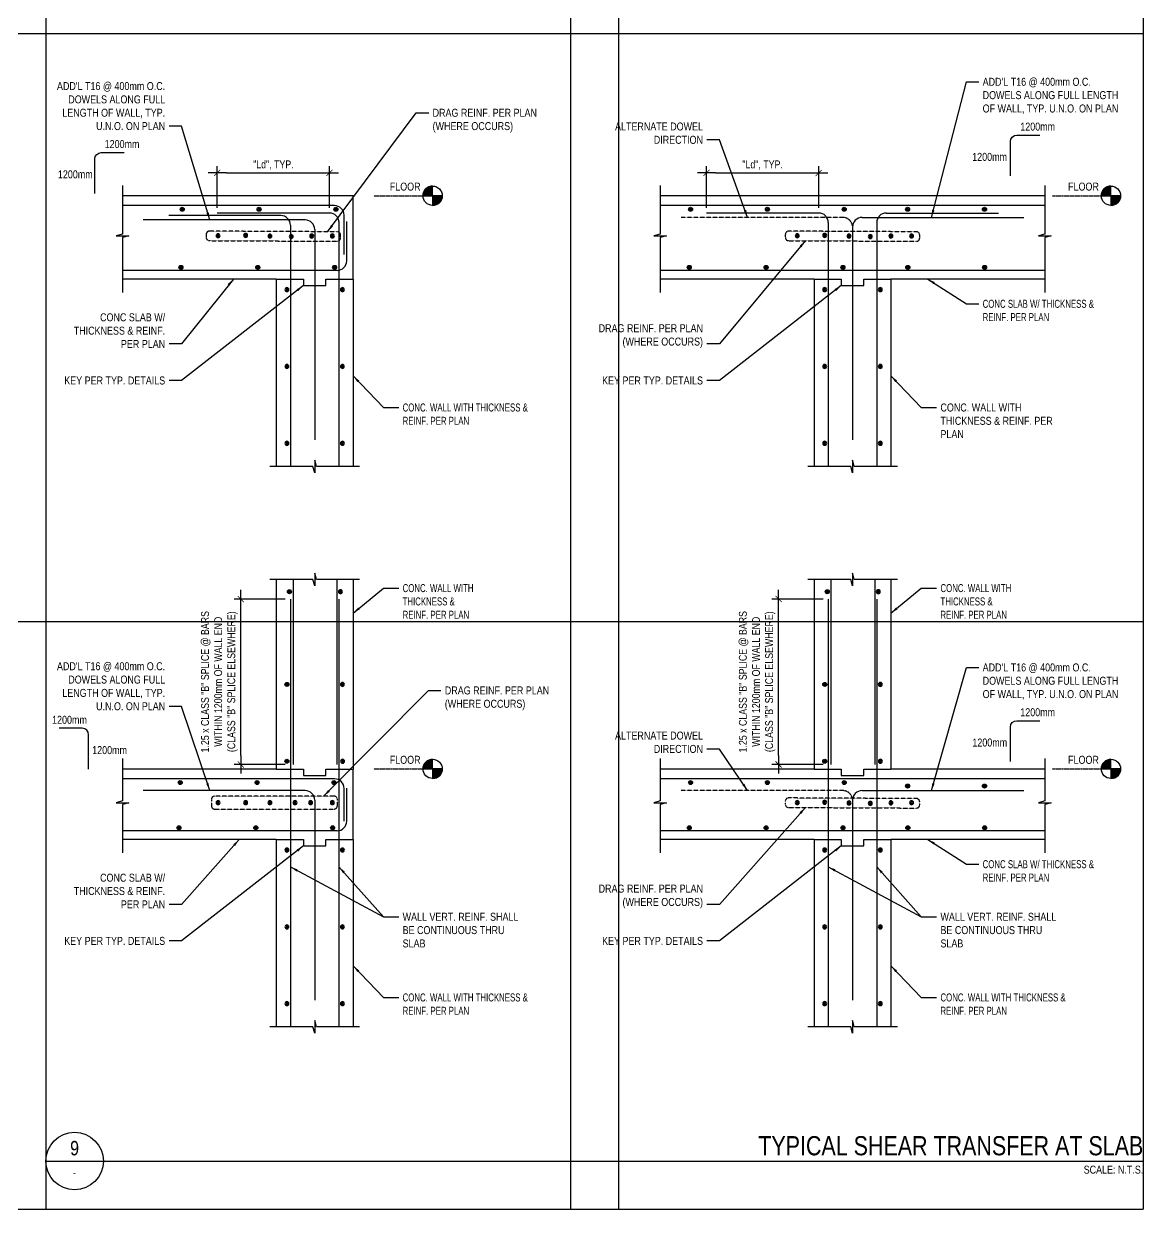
# Model space of a CAD drawing. Header units: millimetres. Extents: x 2250 to 89875, y -16050 to 57150.
# Drawn here: x 55039 to 89875, y -16050 to 20852 of the extents above; entities that cross this region are included whole.
import ezdxf
from ezdxf.enums import TextEntityAlignment as Align

# ---------------------------------------------------------------- set-up
doc = ezdxf.new("R2010")
doc.units = ezdxf.units.MM
doc.linetypes.add('CENTER2', pattern=[1.125, 0.75, -0.125, 0.125, -0.125])
doc.linetypes.add('HIDDEN2', pattern=[0.1875, 0.125, -0.0625])
doc.layers.add('NPLT-JLA', color=193, linetype='Continuous', plot=False)
for name, color, linetype in [('S-G-BREK', 2, 'Continuous'), ('S-G-CNTR', 1, 'CENTER2'), ('S-G-DIMS', 1, 'Continuous'), ('S-G-HDN2', 1, 'HIDDEN2'), ('S-G-LEDR', 2, 'Continuous'), ('S-G-MEDM', 3, 'Continuous'), ('S-G-RBAR', 7, 'Continuous'), ('S-G-REFR', 3, 'Continuous'), ('S-G-TEXT', 3, 'Continuous'), ('S-G-THCK', 6, 'Continuous'), ('S-G-TITL', 7, 'Continuous'), ('S-G-TITLREF', 4, 'Continuous'), ('S-LOCI-REBAR-1', 4, 'Continuous')]:
    doc.layers.add(name, color=color, linetype=linetype)
doc.styles.add('ARIAL', font='arial.ttf', dxfattribs={"width": 0.8})
doc.dimstyles.new('ARIALDIMS', dxfattribs={"dimscale": 12, "dimtxt": 20, "dimasz": 19.5, "dimexe": 2.25, "dimexo": 1.75, "dimgap": 10, "dimtad": 1, "dimzin": 3, "dimdsep": 46, "dimtxsty": 'ARIAL', "dimblk1": 'nyatick', "dimblk2": 'nyatick', "dimsah": 1, "dimcen": 2.25, "dimclrd": 1, "dimclre": 1, "dimclrt": 2, "dimadec": 0, "dimazin": 0, "dimtfac": 1, "dimtmove": 0, "dimatfit": 3, "dimfxl": 1, "dimfrac": 2, "dimtolj": 1, "dimtzin": 0, "dimarcsym": 0})
pattern_1 = [(45, (11914.2844, -29653.5915), (-0.561266008, 0.561266008), [])]
pattern_2 = [(45, (11914.2844, -27378.9812), (-0.561266008, 0.561266008), [])]
pattern_3 = [(45, (9223.32575, -27378.9812), (-0.561266008, 0.561266008), [])]
pattern_4 = [(45, (9223.32575, -29653.5915), (-0.561266008, 0.561266008), [])]

# ---------------------------------------------------------------- blocks, each defined once
blk = doc.blocks.new('nyatick')
at = {"layer": 'S-G-DIMS'}
blk.add_line((-1.005, 0), (1.005, 0), dxfattribs=at)
at = {"layer": 'S-G-DIMS', "const_width": 0.08}
blk.add_lwpolyline([(0.34, 0.34), (-0.34, -0.34)], dxfattribs=at)
blk = doc.blocks.new('*D764')
at = {"layer": 'Defpoints', "color": 0, "transparency": 16777216}
for p in [(27552.5, -6943.4), (27749.5, -6943.4), (27749.5, -7599.9)]:
    blk.add_point(p, dxfattribs=at)
at = {"layer": 'S-G-DIMS', "color": 1, "lineweight": -2, "transparency": 16777216}
for p, q in [((27728.5, -6943.4), (27525.5, -6943.4)), ((27552.5, -7563.9), (27552.5, -6979.4)), ((27728.5, -7599.9), (27525.5, -7599.9))]:
    blk.add_line(p, q, dxfattribs=at)
at = {"layer": 'S-G-DIMS', "color": 1, "lineweight": -2, "transparency": 16777216, "xscale": 36, "yscale": 36, "zscale": 36}
for p, rotation in [((27552.5, -6943.4), 90), ((27552.5, -7599.9), 270)]:
    blk.add_blockref('nyatick', p, dxfattribs=dict(at, rotation=rotation))
at = {"layer": 'S-G-DIMS', "color": 3, "transparency": 16777216, "insert": (27467.3, -7271.6), "char_height": 31.25, "attachment_point": 5, "rotation": 90, "style": 'ARIAL'}
blk.add_mtext('\\A1;1.25 x CLASS "B" SPLICE @ BARS\\PWITHIN 1200mm OF WALL END\\P(CLASS "B" SPLICE ELSEWHERE)', dxfattribs=at)
blk = doc.blocks.new('*D762')
at = {"layer": 'Defpoints', "color": 0, "transparency": 16777216}
for p in [(27711.4, -5252.2), (27266.5, -5411.5), (27711.4, -5411.5)]:
    blk.add_point(p, dxfattribs=at)
at = {"layer": 'S-G-DIMS', "color": 1, "lineweight": -2, "transparency": 16777216}
for p, q in [((27266.5, -5390.5), (27266.5, -5225.2)), ((27302.5, -5252.2), (27675.4, -5252.2)), ((27711.4, -5390.5), (27711.4, -5225.2))]:
    blk.add_line(p, q, dxfattribs=at)
at = {"layer": 'S-G-DIMS', "color": 1, "lineweight": -2, "transparency": 16777216, "xscale": 36, "yscale": 36, "zscale": 36, "rotation": 180}
blk.add_blockref('nyatick', (27266.5, -5252.2), dxfattribs=at)
at = {"layer": 'S-G-DIMS', "color": 1, "lineweight": -2, "transparency": 16777216, "xscale": 36, "yscale": 36, "zscale": 36}
blk.add_blockref('nyatick', (27711.4, -5252.2), dxfattribs=at)
at = {"layer": 'S-G-DIMS', "color": 3, "transparency": 16777216, "insert": (27489, -5221.5), "char_height": 31.25, "attachment_point": 5, "style": 'ARIAL'}
blk.add_mtext('\\A1;"Ld", TYP.', dxfattribs=at)
blk = doc.blocks.new('*D761')
at = {"layer": 'Defpoints', "color": 0, "transparency": 16777216}
for p in [(25770.5, -5252.2), (25325.6, -5411.5), (25770.5, -5411.5)]:
    blk.add_point(p, dxfattribs=at)
at = {"layer": 'S-G-DIMS', "color": 1, "lineweight": -2, "transparency": 16777216}
for p, q in [((25325.6, -5390.5), (25325.6, -5225.2)), ((25361.6, -5252.2), (25734.5, -5252.2)), ((25770.5, -5390.5), (25770.5, -5225.2))]:
    blk.add_line(p, q, dxfattribs=at)
at = {"layer": 'S-G-DIMS', "color": 1, "lineweight": -2, "transparency": 16777216, "xscale": 36, "yscale": 36, "zscale": 36, "rotation": 180}
blk.add_blockref('nyatick', (25325.6, -5252.2), dxfattribs=at)
at = {"layer": 'S-G-DIMS', "color": 1, "lineweight": -2, "transparency": 16777216, "xscale": 36, "yscale": 36, "zscale": 36}
blk.add_blockref('nyatick', (25770.5, -5252.2), dxfattribs=at)
at = {"layer": 'S-G-DIMS', "color": 3, "transparency": 16777216, "insert": (25548.1, -5221.5), "char_height": 31.25, "attachment_point": 5, "style": 'ARIAL'}
blk.add_mtext('\\A1;"Ld", TYP.', dxfattribs=at)
blk = doc.blocks.new('*D763')
at = {"layer": 'Defpoints', "color": 0, "transparency": 16777216}
for p in [(25418.9, -6943.4), (25615.9, -6943.4), (25615.9, -7599.9)]:
    blk.add_point(p, dxfattribs=at)
at = {"layer": 'S-G-DIMS', "color": 1, "lineweight": -2, "transparency": 16777216}
for p, q in [((25594.9, -6943.4), (25391.9, -6943.4)), ((25418.9, -7563.9), (25418.9, -6979.4)), ((25594.9, -7599.9), (25391.9, -7599.9))]:
    blk.add_line(p, q, dxfattribs=at)
at = {"layer": 'S-G-DIMS', "color": 1, "lineweight": -2, "transparency": 16777216, "xscale": 36, "yscale": 36, "zscale": 36}
for p, rotation in [((25418.9, -6943.4), 90), ((25418.9, -7599.9), 270)]:
    blk.add_blockref('nyatick', p, dxfattribs=dict(at, rotation=rotation))
at = {"layer": 'S-G-DIMS', "color": 3, "transparency": 16777216, "insert": (25333.7, -7271.6), "char_height": 31.25, "attachment_point": 5, "rotation": 90, "style": 'ARIAL'}
blk.add_mtext('\\A1;1.25 x CLASS "B" SPLICE @ BARS\\PWITHIN 1200mm OF WALL END\\P(CLASS "B" SPLICE ELSEWHERE)', dxfattribs=at)
blk = doc.blocks.new('A$C67e5d0bc')
at = {"layer": 'S-G-REFR'}
h = blk.add_hatch(dxfattribs=at)
h.set_pattern_fill('ANSI31', color=256, scale=6.35, style=0)
h.set_pattern_definition(pattern_3)
edge = h.paths.add_edge_path()
edge.add_line((1534.648, -644.136), (1534.648, -606.036))
edge.add_arc((1534.648, -644.136), 38.1, 90, 180)
edge.add_line((1496.548, -644.136), (1534.648, -644.136))
h = blk.add_hatch(dxfattribs=at)
h.set_pattern_fill('ANSI31', color=256, scale=6.35, style=0)
h.set_pattern_definition(pattern_2)
edge = h.paths.add_edge_path()
edge.add_line((4225.606, -644.136), (4225.606, -606.036))
edge.add_arc((4225.606, -644.136), 38.1, 90, 180)
edge.add_line((4187.506, -644.136), (4225.606, -644.136))
h = blk.add_hatch(dxfattribs=at)
h.set_pattern_fill('ANSI31', color=256, scale=6.35, style=0)
h.set_pattern_definition(pattern_3)
edge = h.paths.add_edge_path()
edge.add_line((1534.648, -644.136), (1534.648, -682.236))
edge.add_arc((1534.648, -644.136), 38.1, 270, 360)
edge.add_line((1572.748, -644.136), (1534.648, -644.136))
h = blk.add_hatch(dxfattribs=at)
h.set_pattern_fill('ANSI31', color=256, scale=6.35, style=0)
h.set_pattern_definition(pattern_2)
edge = h.paths.add_edge_path()
edge.add_line((4225.606, -644.136), (4225.606, -682.236))
edge.add_arc((4225.606, -644.136), 38.1, 270, 360)
edge.add_line((4263.706, -644.136), (4225.606, -644.136))
h = blk.add_hatch(dxfattribs=at)
h.set_pattern_fill('ANSI31', color=256, scale=6.35, style=0)
h.set_pattern_definition(pattern_4)
edge = h.paths.add_edge_path()
edge.add_line((1534.648, -2918.746), (1534.648, -2880.646))
edge.add_arc((1534.648, -2918.746), 38.1, 90, 180)
edge.add_line((1496.548, -2918.746), (1534.648, -2918.746))
h = blk.add_hatch(dxfattribs=at)
h.set_pattern_fill('ANSI31', color=256, scale=6.35, style=0)
h.set_pattern_definition(pattern_1)
edge = h.paths.add_edge_path()
edge.add_line((4225.606, -2918.746), (4225.606, -2880.646))
edge.add_arc((4225.606, -2918.746), 38.1, 90, 180)
edge.add_line((4187.506, -2918.746), (4225.606, -2918.746))
h = blk.add_hatch(dxfattribs=at)
h.set_pattern_fill('ANSI31', color=256, scale=6.35, style=0)
h.set_pattern_definition(pattern_4)
edge = h.paths.add_edge_path()
edge.add_line((1534.648, -2918.746), (1534.648, -2956.846))
edge.add_arc((1534.648, -2918.746), 38.1, 270, 360)
edge.add_line((1572.748, -2918.746), (1534.648, -2918.746))
h = blk.add_hatch(dxfattribs=at)
h.set_pattern_fill('ANSI31', color=256, scale=6.35, style=0)
h.set_pattern_definition(pattern_1)
edge = h.paths.add_edge_path()
edge.add_line((4225.606, -2918.746), (4225.606, -2956.846))
edge.add_arc((4225.606, -2918.746), 38.1, 270, 360)
edge.add_line((4263.706, -2918.746), (4225.606, -2918.746))
at = {"layer": 'S-G-BREK', "linetype": 'Continuous'}
for points in [[(304.053, -603.091), (304.053, -796.776), (278.653, -803.582), (329.453, -803.582), (304.053, -810.388), (304.053, -1027.571)], [(2437.653, -603.091), (2437.653, -796.776), (2412.253, -803.582), (2463.053, -803.582), (2437.653, -810.388), (2437.653, -1027.571)], [(3963.147, -603.091), (3963.147, -796.776), (3937.747, -803.582), (3988.547, -803.582), (3963.147, -810.388), (3963.147, -1027.571)], [(1244.6, -1718.575), (1073.606, -1718.575), (1066.8, -1693.175), (1066.8, -1743.975), (1059.994, -1718.575), (889, -1718.575)], [(3378.2, -1718.575), (3207.206, -1718.575), (3200.4, -1693.175), (3200.4, -1743.975), (3193.594, -1718.575), (3022.6, -1718.575)], [(1244.6, -2167.046), (1073.606, -2167.046), (1066.8, -2141.646), (1066.8, -2192.446), (1059.994, -2167.046), (889, -2167.046)], [(3378.2, -2167.046), (3207.206, -2167.046), (3200.4, -2141.646), (3200.4, -2192.446), (3193.594, -2167.046), (3022.6, -2167.046)], [(304.053, -2877.701), (304.053, -3045.986), (278.653, -3052.792), (329.453, -3052.792), (304.053, -3059.598), (304.053, -3251.381)], [(2437.653, -2877.701), (2437.653, -3045.986), (2412.253, -3052.792), (2463.053, -3052.792), (2437.653, -3059.598), (2437.653, -3251.381)], [(3963.147, -2877.701), (3963.147, -3045.986), (3937.747, -3052.792), (3988.547, -3052.792), (3963.147, -3059.598), (3963.147, -3251.381)], [(1244.6, -3942.385), (1073.606, -3942.385), (1066.8, -3916.985), (1066.8, -3967.785), (1059.994, -3942.385), (889, -3942.385)], [(3378.2, -3942.385), (3207.206, -3942.385), (3200.4, -3916.985), (3200.4, -3967.785), (3193.594, -3942.385), (3022.6, -3942.385)]]:
    blk.add_lwpolyline(points, dxfattribs=at)
at = {"layer": 'S-G-CNTR'}
for p, q in [((1301.029, -644.136), (1497.834, -644.136)), ((3991.988, -644.136), (4188.793, -644.136)), ((1301.029, -2918.746), (1497.834, -2918.746)), ((3991.988, -2918.746), (4188.793, -2918.746))]:
    blk.add_line(p, q, dxfattribs=at)
at = {"layer": 'S-G-HDN2'}
for p, q in [((3162.3, -730.243), (2520.334, -730.243)), ((3162.3, -3004.853), (2520.334, -3004.853))]:
    blk.add_line(p, q, dxfattribs=at)
for points in [[(1169.431, -812.212), (1169.431, -799.929, 0.41421356), (1156.731, -787.229), (649.112, -784.74, 0.41421356), (636.412, -797.44), (636.412, -809.723, 0.41421356), (649.112, -822.423), (1156.731, -824.912, 0.41421356)], [(3466.88, -812.212), (3466.88, -799.929, 0.41421356), (3454.18, -787.229), (2946.56, -784.74, 0.41421356), (2933.86, -797.44), (2933.86, -809.723, 0.41421356), (2946.56, -822.423), (3454.18, -824.912, 0.41421356)], [(669.641, -3077.817), (1143.98, -3077.817, 0.41421356), (1156.68, -3065.117), (1156.68, -3039.717, 0.41421356), (1143.98, -3027.017), (669.641, -3027.017, 0.41421356), (656.941, -3039.717), (656.941, -3065.117, 0.41421356)], [(3466.88, -3061.422), (3466.88, -3049.14, 0.41421356), (3454.18, -3036.44), (2946.56, -3033.951, 0.41421356), (2933.86, -3046.651), (2933.86, -3058.933, 0.41421356), (2946.56, -3071.633), (3454.18, -3074.122, 0.41421356)]]:
    blk.add_lwpolyline(points, format="xyb", close=True, dxfattribs=at)
for centre in [(3162.3, -768.343), (3162.3, -3042.953)]:
    blk.add_arc(centre, 38.1, 0, 90, dxfattribs=at)
at = {"layer": 'S-G-MEDM'}
for p, q in [((1219.2, -644.577), (304.053, -644.577)), ((1219.2, -974.777), (1219.2, -644.577)), ((3963.147, -644.577), (2437.653, -644.577)), ((914.4, -974.777), (304.053, -974.777)), ((914.4, -974.777), (1022.35, -974.777)), ((914.4, -974.777), (914.4, -1718.575)), ((1022.35, -974.777), (1022.35, -1000.177)), ((1111.25, -1000.177), (1111.25, -974.777)), ((1111.25, -974.777), (1219.2, -974.777)), ((1219.2, -974.777), (1219.2, -1718.575)), ((3048, -974.777), (2437.653, -974.777)), ((3048, -974.777), (3155.95, -974.777)), ((3048, -974.777), (3048, -1718.575)), ((3155.95, -974.777), (3155.95, -1000.177)), ((3244.85, -1000.177), (3244.85, -974.777)), ((3244.85, -974.777), (3352.8, -974.777)), ((3963.147, -974.777), (3352.8, -974.777)), ((3352.8, -974.777), (3352.8, -1718.575)), ((1022.35, -1000.177), (1111.25, -1000.177)), ((3155.95, -1000.177), (3244.85, -1000.177)), ((914.4, -2167.046), (914.4, -2919.187)), ((1219.2, -2167.046), (1219.2, -2919.187)), ((3048, -2167.046), (3048, -2919.187)), ((3352.8, -2167.046), (3352.8, -2919.187)), ((914.4, -2919.187), (304.053, -2919.187)), ((914.4, -2919.187), (1022.35, -2919.187)), ((1022.35, -2919.187), (1022.35, -2944.587)), ((1022.35, -2944.587), (1111.25, -2944.587)), ((1111.25, -2944.587), (1111.25, -2919.187)), ((1111.25, -2919.187), (1219.2, -2919.187)), ((1219.2, -3198.587), (1219.2, -2919.187)), ((3048, -2919.187), (2437.653, -2919.187)), ((3048, -2919.187), (3155.95, -2919.187)), ((3155.95, -2919.187), (3155.95, -2944.587)), ((3155.95, -2944.587), (3244.85, -2944.587)), ((3244.85, -2944.587), (3244.85, -2919.187)), ((3244.85, -2919.187), (3352.8, -2919.187)), ((3963.147, -2919.187), (3352.8, -2919.187)), ((914.4, -3198.587), (304.053, -3198.587)), ((914.4, -3198.587), (1022.35, -3198.587)), ((914.4, -3198.587), (914.4, -3942.385)), ((1022.35, -3198.587), (1022.35, -3223.987)), ((1111.25, -3223.987), (1111.25, -3198.587)), ((1111.25, -3198.587), (1219.2, -3198.587)), ((1219.2, -3198.587), (1219.2, -3942.385)), ((3048, -3198.587), (2437.653, -3198.587)), ((3048, -3198.587), (3155.95, -3198.587)), ((3048, -3198.587), (3048, -3942.385)), ((3155.95, -3198.587), (3155.95, -3223.987)), ((3244.85, -3223.987), (3244.85, -3198.587)), ((3244.85, -3198.587), (3352.8, -3198.587)), ((3963.147, -3198.587), (3352.8, -3198.587)), ((3352.8, -3198.587), (3352.8, -3942.385)), ((1022.35, -3223.987), (1111.25, -3223.987)), ((3155.95, -3223.987), (3244.85, -3223.987))]:
    blk.add_line(p, q, dxfattribs=at)
at = {"layer": 'S-G-RBAR', "linetype": 'Continuous'}
for points in [[(549.225, -698.085, -1), (533.35, -698.085, -1), (549.225, -698.085, -1), (535.996, -698.085, -1), (546.579, -698.085, -1), (538.642, -698.085, -1), (543.933, -698.085, -1), (541.287, -698.085, -1)], [(854.025, -698.085, -1), (838.15, -698.085, -1), (854.025, -698.085, -1), (840.796, -698.085, -1), (851.379, -698.085, -1), (843.442, -698.085, -1), (848.733, -698.085, -1), (846.087, -698.085, -1)], [(1158.825, -698.085, -1), (1142.95, -698.085, -1), (1158.825, -698.085, -1), (1145.596, -698.085, -1), (1156.179, -698.085, -1), (1148.242, -698.085, -1), (1153.533, -698.085, -1), (1150.887, -698.085, -1)], [(2565.699, -698.085, -1), (2549.824, -698.085, -1), (2565.699, -698.085, -1), (2552.47, -698.085, -1), (2563.054, -698.085, -1), (2555.116, -698.085, -1), (2560.408, -698.085, -1), (2557.762, -698.085, -1)], [(2870.499, -698.085, -1), (2854.624, -698.085, -1), (2870.499, -698.085, -1), (2857.27, -698.085, -1), (2867.854, -698.085, -1), (2859.916, -698.085, -1), (2865.208, -698.085, -1), (2862.562, -698.085, -1)], [(3175.299, -698.085, -1), (3159.424, -698.085, -1), (3175.299, -698.085, -1), (3162.07, -698.085, -1), (3172.654, -698.085, -1), (3164.716, -698.085, -1), (3170.008, -698.085, -1), (3167.362, -698.085, -1)], [(3427.1, -698.085, -1), (3411.225, -698.085, -1), (3427.1, -698.085, -1), (3413.871, -698.085, -1), (3424.454, -698.085, -1), (3416.517, -698.085, -1), (3421.808, -698.085, -1), (3419.163, -698.085, -1)], [(3731.9, -698.085, -1), (3716.025, -698.085, -1), (3731.9, -698.085, -1), (3718.671, -698.085, -1), (3729.254, -698.085, -1), (3721.317, -698.085, -1), (3726.608, -698.085, -1), (3723.963, -698.085, -1)], [(675.735, -803.207, 1), (691.61, -803.207, 1), (675.735, -803.207, 1), (688.964, -803.207, 1), (678.381, -803.207, 1), (686.318, -803.207, 1), (681.027, -803.207, 1), (683.672, -803.207, 1)], [(784.811, -801.556, 1), (800.686, -801.556, 1), (784.811, -801.556, 1), (798.04, -801.556, 1), (787.457, -801.556, 1), (795.395, -801.556, 1), (790.103, -801.556, 1), (792.749, -801.556, 1)], [(881.072, -804.438, 1), (896.947, -804.438, 1), (881.072, -804.438, 1), (894.301, -804.438, 1), (883.718, -804.438, 1), (891.655, -804.438, 1), (886.363, -804.438, 1), (889.009, -804.438, 1)], [(965.671, -806.079, 1), (981.546, -806.079, 1), (965.671, -806.079, 1), (978.9, -806.079, 1), (968.316, -806.079, 1), (976.254, -806.079, 1), (970.962, -806.079, 1), (973.608, -806.079, 1)], [(1047.136, -804.056, 1), (1063.011, -804.056, 1), (1047.136, -804.056, 1), (1060.365, -804.056, 1), (1049.782, -804.056, 1), (1057.72, -804.056, 1), (1052.428, -804.056, 1), (1055.074, -804.056, 1)], [(1129.119, -803.617, 1), (1144.994, -803.617, 1), (1129.119, -803.617, 1), (1142.348, -803.617, 1), (1131.765, -803.617, 1), (1139.702, -803.617, 1), (1134.41, -803.617, 1), (1137.056, -803.617, 1)], [(2973.183, -803.207, 1), (2989.058, -803.207, 1), (2973.183, -803.207, 1), (2986.413, -803.207, 1), (2975.829, -803.207, 1), (2983.767, -803.207, 1), (2978.475, -803.207, 1), (2981.121, -803.207, 1)], [(3082.26, -801.556, 1), (3098.135, -801.556, 1), (3082.26, -801.556, 1), (3095.489, -801.556, 1), (3084.906, -801.556, 1), (3092.843, -801.556, 1), (3087.552, -801.556, 1), (3090.197, -801.556, 1)], [(3178.52, -804.438, 1), (3194.395, -804.438, 1), (3178.52, -804.438, 1), (3191.75, -804.438, 1), (3181.166, -804.438, 1), (3189.104, -804.438, 1), (3183.812, -804.438, 1), (3186.458, -804.438, 1)], [(3263.119, -806.079, 1), (3278.994, -806.079, 1), (3263.119, -806.079, 1), (3276.348, -806.079, 1), (3265.765, -806.079, 1), (3273.702, -806.079, 1), (3268.411, -806.079, 1), (3271.057, -806.079, 1)], [(3344.585, -804.056, 1), (3360.46, -804.056, 1), (3344.585, -804.056, 1), (3357.814, -804.056, 1), (3347.231, -804.056, 1), (3355.168, -804.056, 1), (3349.877, -804.056, 1), (3352.522, -804.056, 1)], [(3426.567, -803.617, 1), (3442.442, -803.617, 1), (3426.567, -803.617, 1), (3439.796, -803.617, 1), (3429.213, -803.617, 1), (3437.151, -803.617, 1), (3431.859, -803.617, 1), (3434.505, -803.617, 1)], [(544.232, -928.532, -1), (528.357, -928.532, -1), (544.232, -928.532, -1), (531.003, -928.532, -1), (541.586, -928.532, -1), (533.648, -928.532, -1), (538.94, -928.532, -1), (536.294, -928.532, -1)], [(849.032, -928.532, -1), (833.157, -928.532, -1), (849.032, -928.532, -1), (835.803, -928.532, -1), (846.386, -928.532, -1), (838.448, -928.532, -1), (843.74, -928.532, -1), (841.094, -928.532, -1)], [(1153.832, -928.532, -1), (1137.957, -928.532, -1), (1153.832, -928.532, -1), (1140.603, -928.532, -1), (1151.186, -928.532, -1), (1143.248, -928.532, -1), (1148.54, -928.532, -1), (1145.894, -928.532, -1)], [(2560.706, -928.532, -1), (2544.831, -928.532, -1), (2560.706, -928.532, -1), (2547.477, -928.532, -1), (2558.06, -928.532, -1), (2550.123, -928.532, -1), (2555.415, -928.532, -1), (2552.769, -928.532, -1)], [(2865.506, -928.532, -1), (2849.631, -928.532, -1), (2865.506, -928.532, -1), (2852.277, -928.532, -1), (2862.86, -928.532, -1), (2854.923, -928.532, -1), (2860.215, -928.532, -1), (2857.569, -928.532, -1)], [(3170.306, -928.532, -1), (3154.431, -928.532, -1), (3170.306, -928.532, -1), (3157.077, -928.532, -1), (3167.66, -928.532, -1), (3159.723, -928.532, -1), (3165.015, -928.532, -1), (3162.369, -928.532, -1)], [(3427.764, -928.532, -1), (3411.889, -928.532, -1), (3427.764, -928.532, -1), (3414.534, -928.532, -1), (3425.118, -928.532, -1), (3417.18, -928.532, -1), (3422.472, -928.532, -1), (3419.826, -928.532, -1)], [(3732.564, -928.532, -1), (3716.689, -928.532, -1), (3732.564, -928.532, -1), (3719.334, -928.532, -1), (3729.918, -928.532, -1), (3721.98, -928.532, -1), (3727.272, -928.532, -1), (3724.626, -928.532, -1)], [(948.69, -1016.857, 1), (964.565, -1016.857, 1), (948.69, -1016.857, 1), (961.919, -1016.857, 1), (951.336, -1016.857, 1), (959.273, -1016.857, 1), (953.982, -1016.857, 1), (956.628, -1016.857, 1)], [(1169.035, -1016.857, 1), (1184.91, -1016.857, 1), (1169.035, -1016.857, 1), (1182.264, -1016.857, 1), (1171.681, -1016.857, 1), (1179.618, -1016.857, 1), (1174.327, -1016.857, 1), (1176.973, -1016.857, 1)], [(3082.29, -1016.857, 1), (3098.165, -1016.857, 1), (3082.29, -1016.857, 1), (3095.519, -1016.857, 1), (3084.936, -1016.857, 1), (3092.873, -1016.857, 1), (3087.582, -1016.857, 1), (3090.228, -1016.857, 1)], [(3302.635, -1016.857, 1), (3318.51, -1016.857, 1), (3302.635, -1016.857, 1), (3315.864, -1016.857, 1), (3305.281, -1016.857, 1), (3313.218, -1016.857, 1), (3307.927, -1016.857, 1), (3310.573, -1016.857, 1)], [(948.69, -1321.657, 1), (964.565, -1321.657, 1), (948.69, -1321.657, 1), (961.919, -1321.657, 1), (951.336, -1321.657, 1), (959.273, -1321.657, 1), (953.982, -1321.657, 1), (956.628, -1321.657, 1)], [(1169.035, -1321.657, 1), (1184.91, -1321.657, 1), (1169.035, -1321.657, 1), (1182.264, -1321.657, 1), (1171.681, -1321.657, 1), (1179.618, -1321.657, 1), (1174.327, -1321.657, 1), (1176.973, -1321.657, 1)], [(3082.29, -1321.657, 1), (3098.165, -1321.657, 1), (3082.29, -1321.657, 1), (3095.519, -1321.657, 1), (3084.936, -1321.657, 1), (3092.873, -1321.657, 1), (3087.582, -1321.657, 1), (3090.228, -1321.657, 1)], [(3302.635, -1321.657, 1), (3318.51, -1321.657, 1), (3302.635, -1321.657, 1), (3315.864, -1321.657, 1), (3305.281, -1321.657, 1), (3313.218, -1321.657, 1), (3307.927, -1321.657, 1), (3310.573, -1321.657, 1)], [(948.69, -1626.457, 1), (964.565, -1626.457, 1), (948.69, -1626.457, 1), (961.919, -1626.457, 1), (951.336, -1626.457, 1), (959.273, -1626.457, 1), (953.982, -1626.457, 1), (956.628, -1626.457, 1)], [(1169.035, -1626.457, 1), (1184.91, -1626.457, 1), (1169.035, -1626.457, 1), (1182.264, -1626.457, 1), (1171.681, -1626.457, 1), (1179.618, -1626.457, 1), (1174.327, -1626.457, 1), (1176.973, -1626.457, 1)], [(3082.29, -1626.457, 1), (3098.165, -1626.457, 1), (3082.29, -1626.457, 1), (3095.519, -1626.457, 1), (3084.936, -1626.457, 1), (3092.873, -1626.457, 1), (3087.582, -1626.457, 1), (3090.228, -1626.457, 1)], [(3302.635, -1626.457, 1), (3318.51, -1626.457, 1), (3302.635, -1626.457, 1), (3315.864, -1626.457, 1), (3305.281, -1626.457, 1), (3313.218, -1626.457, 1), (3307.927, -1626.457, 1), (3310.573, -1626.457, 1)], [(974.529, -2215.527, -1), (958.654, -2215.527, -1), (974.529, -2215.527, -1), (961.3, -2215.527, -1), (971.883, -2215.527, -1), (963.946, -2215.527, -1), (969.238, -2215.527, -1), (966.592, -2215.527, -1)], [(1161.063, -2215.527, 1), (1176.938, -2215.527, 1), (1161.063, -2215.527, 1), (1174.292, -2215.527, 1), (1163.708, -2215.527, 1), (1171.646, -2215.527, 1), (1166.354, -2215.527, 1), (1169, -2215.527, 1)], [(3108.129, -2215.527, -1), (3092.254, -2215.527, -1), (3108.129, -2215.527, -1), (3094.9, -2215.527, -1), (3105.483, -2215.527, -1), (3097.546, -2215.527, -1), (3102.838, -2215.527, -1), (3100.192, -2215.527, -1)], [(3294.663, -2215.527, 1), (3310.538, -2215.527, 1), (3294.663, -2215.527, 1), (3307.892, -2215.527, 1), (3297.308, -2215.527, 1), (3305.246, -2215.527, 1), (3299.954, -2215.527, 1), (3302.6, -2215.527, 1)], [(964.787, -2583.408, -1), (948.912, -2583.408, -1), (964.787, -2583.408, -1), (951.558, -2583.408, -1), (962.141, -2583.408, -1), (954.204, -2583.408, -1), (959.496, -2583.408, -1), (956.85, -2583.408, -1)], [(1169.071, -2583.408, 1), (1184.946, -2583.408, 1), (1169.071, -2583.408, 1), (1182.3, -2583.408, 1), (1171.717, -2583.408, 1), (1179.654, -2583.408, 1), (1174.363, -2583.408, 1), (1177.008, -2583.408, 1)], [(3098.387, -2583.408, -1), (3082.512, -2583.408, -1), (3098.387, -2583.408, -1), (3085.158, -2583.408, -1), (3095.741, -2583.408, -1), (3087.804, -2583.408, -1), (3093.096, -2583.408, -1), (3090.45, -2583.408, -1)], [(3302.671, -2583.408, 1), (3318.546, -2583.408, 1), (3302.671, -2583.408, 1), (3315.9, -2583.408, 1), (3305.317, -2583.408, 1), (3313.254, -2583.408, 1), (3307.963, -2583.408, 1), (3310.608, -2583.408, 1)], [(964.369, -2888.208, -1), (948.494, -2888.208, -1), (964.369, -2888.208, -1), (951.14, -2888.208, -1), (961.723, -2888.208, -1), (953.786, -2888.208, -1), (959.078, -2888.208, -1), (956.432, -2888.208, -1)], [(1169.489, -2888.208, 1), (1185.364, -2888.208, 1), (1169.489, -2888.208, 1), (1182.718, -2888.208, 1), (1172.135, -2888.208, 1), (1180.072, -2888.208, 1), (1174.781, -2888.208, 1), (1177.427, -2888.208, 1)], [(3097.969, -2888.208, -1), (3082.094, -2888.208, -1), (3097.969, -2888.208, -1), (3084.74, -2888.208, -1), (3095.323, -2888.208, -1), (3087.386, -2888.208, -1), (3092.678, -2888.208, -1), (3090.032, -2888.208, -1)], [(3303.089, -2888.208, 1), (3318.964, -2888.208, 1), (3303.089, -2888.208, 1), (3316.318, -2888.208, 1), (3305.735, -2888.208, 1), (3313.672, -2888.208, 1), (3308.381, -2888.208, 1), (3311.027, -2888.208, 1)], [(541.416, -2972.695, -1), (525.541, -2972.695, -1), (541.416, -2972.695, -1), (528.187, -2972.695, -1), (538.77, -2972.695, -1), (530.833, -2972.695, -1), (536.124, -2972.695, -1), (533.479, -2972.695, -1)], [(846.216, -2972.695, -1), (830.341, -2972.695, -1), (846.216, -2972.695, -1), (832.987, -2972.695, -1), (843.57, -2972.695, -1), (835.633, -2972.695, -1), (840.924, -2972.695, -1), (838.279, -2972.695, -1)], [(1151.016, -2972.695, -1), (1135.141, -2972.695, -1), (1151.016, -2972.695, -1), (1137.787, -2972.695, -1), (1148.37, -2972.695, -1), (1140.433, -2972.695, -1), (1145.724, -2972.695, -1), (1143.079, -2972.695, -1)], [(2565.699, -2972.695, -1), (2549.824, -2972.695, -1), (2565.699, -2972.695, -1), (2552.47, -2972.695, -1), (2563.054, -2972.695, -1), (2555.116, -2972.695, -1), (2560.408, -2972.695, -1), (2557.762, -2972.695, -1)], [(2870.499, -2972.695, -1), (2854.624, -2972.695, -1), (2870.499, -2972.695, -1), (2857.27, -2972.695, -1), (2867.854, -2972.695, -1), (2859.916, -2972.695, -1), (2865.208, -2972.695, -1), (2862.562, -2972.695, -1)], [(3175.299, -2972.695, -1), (3159.424, -2972.695, -1), (3175.299, -2972.695, -1), (3162.07, -2972.695, -1), (3172.654, -2972.695, -1), (3164.716, -2972.695, -1), (3170.008, -2972.695, -1), (3167.362, -2972.695, -1)], [(3427.1, -2986.782, -1), (3411.225, -2986.782, -1), (3427.1, -2986.782, -1), (3413.871, -2986.782, -1), (3424.454, -2986.782, -1), (3416.517, -2986.782, -1), (3421.808, -2986.782, -1), (3419.163, -2986.782, -1)], [(3731.9, -2986.782, -1), (3716.025, -2986.782, -1), (3731.9, -2986.782, -1), (3718.671, -2986.782, -1), (3729.254, -2986.782, -1), (3721.317, -2986.782, -1), (3726.608, -2986.782, -1), (3723.963, -2986.782, -1)], [(675.735, -3052.417, 1), (691.61, -3052.417, 1), (675.735, -3052.417, 1), (688.964, -3052.417, 1), (678.381, -3052.417, 1), (686.318, -3052.417, 1), (681.027, -3052.417, 1), (683.672, -3052.417, 1)], [(784.811, -3052.417, 1), (800.686, -3052.417, 1), (784.811, -3052.417, 1), (798.04, -3052.417, 1), (787.457, -3052.417, 1), (795.395, -3052.417, 1), (790.103, -3052.417, 1), (792.749, -3052.417, 1)], [(881.072, -3052.417, 1), (896.947, -3052.417, 1), (881.072, -3052.417, 1), (894.301, -3052.417, 1), (883.718, -3052.417, 1), (891.655, -3052.417, 1), (886.363, -3052.417, 1), (889.009, -3052.417, 1)], [(981.019, -3052.417, 1), (996.894, -3052.417, 1), (981.019, -3052.417, 1), (994.248, -3052.417, 1), (983.665, -3052.417, 1), (991.603, -3052.417, 1), (986.311, -3052.417, 1), (988.957, -3052.417, 1)], [(1042.48, -3052.417, 1), (1058.355, -3052.417, 1), (1042.48, -3052.417, 1), (1055.709, -3052.417, 1), (1045.126, -3052.417, 1), (1053.064, -3052.417, 1), (1047.772, -3052.417, 1), (1050.418, -3052.417, 1)], [(1129.119, -3052.417, 1), (1144.994, -3052.417, 1), (1129.119, -3052.417, 1), (1142.348, -3052.417, 1), (1131.765, -3052.417, 1), (1139.702, -3052.417, 1), (1134.41, -3052.417, 1), (1137.056, -3052.417, 1)], [(2973.183, -3052.417, 1), (2989.058, -3052.417, 1), (2973.183, -3052.417, 1), (2986.413, -3052.417, 1), (2975.829, -3052.417, 1), (2983.767, -3052.417, 1), (2978.475, -3052.417, 1), (2981.121, -3052.417, 1)], [(3082.26, -3050.766, 1), (3098.135, -3050.766, 1), (3082.26, -3050.766, 1), (3095.489, -3050.766, 1), (3084.906, -3050.766, 1), (3092.843, -3050.766, 1), (3087.552, -3050.766, 1), (3090.197, -3050.766, 1)], [(3178.52, -3053.648, 1), (3194.395, -3053.648, 1), (3178.52, -3053.648, 1), (3191.75, -3053.648, 1), (3181.166, -3053.648, 1), (3189.104, -3053.648, 1), (3183.812, -3053.648, 1), (3186.458, -3053.648, 1)], [(3263.119, -3055.289, 1), (3278.994, -3055.289, 1), (3263.119, -3055.289, 1), (3276.348, -3055.289, 1), (3265.765, -3055.289, 1), (3273.702, -3055.289, 1), (3268.411, -3055.289, 1), (3271.057, -3055.289, 1)], [(3344.585, -3053.266, 1), (3360.46, -3053.266, 1), (3344.585, -3053.266, 1), (3357.814, -3053.266, 1), (3347.231, -3053.266, 1), (3355.168, -3053.266, 1), (3349.877, -3053.266, 1), (3352.522, -3053.266, 1)], [(3426.567, -3052.827, 1), (3442.442, -3052.827, 1), (3426.567, -3052.827, 1), (3439.796, -3052.827, 1), (3429.213, -3052.827, 1), (3437.151, -3052.827, 1), (3431.859, -3052.827, 1), (3434.505, -3052.827, 1)], [(536.423, -3152.343, -1), (520.548, -3152.343, -1), (536.423, -3152.343, -1), (523.194, -3152.343, -1), (533.777, -3152.343, -1), (525.84, -3152.343, -1), (531.131, -3152.343, -1), (528.486, -3152.343, -1)], [(841.223, -3152.343, -1), (825.348, -3152.343, -1), (841.223, -3152.343, -1), (827.994, -3152.343, -1), (838.577, -3152.343, -1), (830.64, -3152.343, -1), (835.931, -3152.343, -1), (833.286, -3152.343, -1)], [(1146.023, -3152.343, -1), (1130.148, -3152.343, -1), (1146.023, -3152.343, -1), (1132.794, -3152.343, -1), (1143.377, -3152.343, -1), (1135.44, -3152.343, -1), (1140.731, -3152.343, -1), (1138.086, -3152.343, -1)], [(2560.706, -3152.343, -1), (2544.831, -3152.343, -1), (2560.706, -3152.343, -1), (2547.477, -3152.343, -1), (2558.06, -3152.343, -1), (2550.123, -3152.343, -1), (2555.415, -3152.343, -1), (2552.769, -3152.343, -1)], [(2865.506, -3152.343, -1), (2849.631, -3152.343, -1), (2865.506, -3152.343, -1), (2852.277, -3152.343, -1), (2862.86, -3152.343, -1), (2854.923, -3152.343, -1), (2860.215, -3152.343, -1), (2857.569, -3152.343, -1)], [(3170.306, -3152.343, -1), (3154.431, -3152.343, -1), (3170.306, -3152.343, -1), (3157.077, -3152.343, -1), (3167.66, -3152.343, -1), (3159.723, -3152.343, -1), (3165.015, -3152.343, -1), (3162.369, -3152.343, -1)], [(3427.764, -3152.343, -1), (3411.889, -3152.343, -1), (3427.764, -3152.343, -1), (3414.534, -3152.343, -1), (3425.118, -3152.343, -1), (3417.18, -3152.343, -1), (3422.472, -3152.343, -1), (3419.826, -3152.343, -1)], [(3732.564, -3152.343, -1), (3716.689, -3152.343, -1), (3732.564, -3152.343, -1), (3719.334, -3152.343, -1), (3729.918, -3152.343, -1), (3721.98, -3152.343, -1), (3727.272, -3152.343, -1), (3724.626, -3152.343, -1)], [(948.69, -3240.667, 1), (964.565, -3240.667, 1), (948.69, -3240.667, 1), (961.919, -3240.667, 1), (951.336, -3240.667, 1), (959.273, -3240.667, 1), (953.982, -3240.667, 1), (956.628, -3240.667, 1)], [(1169.035, -3240.667, 1), (1184.91, -3240.667, 1), (1169.035, -3240.667, 1), (1182.264, -3240.667, 1), (1171.681, -3240.667, 1), (1179.618, -3240.667, 1), (1174.327, -3240.667, 1), (1176.973, -3240.667, 1)], [(3082.29, -3240.667, 1), (3098.165, -3240.667, 1), (3082.29, -3240.667, 1), (3095.519, -3240.667, 1), (3084.936, -3240.667, 1), (3092.873, -3240.667, 1), (3087.582, -3240.667, 1), (3090.228, -3240.667, 1)], [(3302.635, -3240.667, 1), (3318.51, -3240.667, 1), (3302.635, -3240.667, 1), (3315.864, -3240.667, 1), (3305.281, -3240.667, 1), (3313.218, -3240.667, 1), (3307.927, -3240.667, 1), (3310.573, -3240.667, 1)], [(948.69, -3545.467, 1), (964.565, -3545.467, 1), (948.69, -3545.467, 1), (961.919, -3545.467, 1), (951.336, -3545.467, 1), (959.273, -3545.467, 1), (953.982, -3545.467, 1), (956.628, -3545.467, 1)], [(1169.035, -3545.467, 1), (1184.91, -3545.467, 1), (1169.035, -3545.467, 1), (1182.264, -3545.467, 1), (1171.681, -3545.467, 1), (1179.618, -3545.467, 1), (1174.327, -3545.467, 1), (1176.973, -3545.467, 1)], [(3082.29, -3545.467, 1), (3098.165, -3545.467, 1), (3082.29, -3545.467, 1), (3095.519, -3545.467, 1), (3084.936, -3545.467, 1), (3092.873, -3545.467, 1), (3087.582, -3545.467, 1), (3090.228, -3545.467, 1)], [(3302.635, -3545.467, 1), (3318.51, -3545.467, 1), (3302.635, -3545.467, 1), (3315.864, -3545.467, 1), (3305.281, -3545.467, 1), (3313.218, -3545.467, 1), (3307.927, -3545.467, 1), (3310.573, -3545.467, 1)], [(948.69, -3850.267, 1), (964.565, -3850.267, 1), (948.69, -3850.267, 1), (961.919, -3850.267, 1), (951.336, -3850.267, 1), (959.273, -3850.267, 1), (953.982, -3850.267, 1), (956.628, -3850.267, 1)], [(1169.035, -3850.267, 1), (1184.91, -3850.267, 1), (1169.035, -3850.267, 1), (1182.264, -3850.267, 1), (1171.681, -3850.267, 1), (1179.618, -3850.267, 1), (1174.327, -3850.267, 1), (1176.973, -3850.267, 1)], [(3082.29, -3850.267, 1), (3098.165, -3850.267, 1), (3082.29, -3850.267, 1), (3095.519, -3850.267, 1), (3084.936, -3850.267, 1), (3092.873, -3850.267, 1), (3087.582, -3850.267, 1), (3090.228, -3850.267, 1)], [(3302.635, -3850.267, 1), (3318.51, -3850.267, 1), (3302.635, -3850.267, 1), (3315.864, -3850.267, 1), (3305.281, -3850.267, 1), (3313.218, -3850.267, 1), (3307.927, -3850.267, 1), (3310.573, -3850.267, 1)]]:
    blk.add_lwpolyline(points, format="xyb", dxfattribs=at)
at = {"layer": 'S-G-REFR'}
for points in [[(1534.648, -644.136), (1534.648, -606.036, 0.41421356), (1496.548, -644.136)], [(4225.606, -644.136), (4225.606, -606.036, 0.41421356), (4187.506, -644.136)], [(1534.648, -644.136), (1534.648, -682.236, 0.41421356), (1572.748, -644.136)], [(4225.606, -644.136), (4225.606, -682.236, 0.41421356), (4263.706, -644.136)], [(1534.648, -2918.746), (1534.648, -2880.646, 0.41421356), (1496.548, -2918.746)], [(4225.606, -2918.746), (4225.606, -2880.646, 0.41421356), (4187.506, -2918.746)], [(1534.648, -2918.746), (1534.648, -2956.846, 0.41421356), (1572.748, -2918.746)], [(4225.606, -2918.746), (4225.606, -2956.846, 0.41421356), (4263.706, -2918.746)]]:
    blk.add_lwpolyline(points, format="xyb", close=True, dxfattribs=at)
for centre in [(1534.648, -644.136), (4225.606, -644.136), (1534.648, -2918.746), (4225.606, -2918.746)]:
    blk.add_circle(centre, 38.1, dxfattribs=at)
at = {"layer": 'S-G-THCK'}
for p, q in [((1145.54, -683.494), (304.053, -683.494)), ((3963.147, -683.494), (2437.653, -683.494)), ((1028.7, -740.403), (386.734, -740.403)), ((932.619, -722.835), (487.752, -722.835)), ((1125.297, -712.675), (680.43, -712.675)), ((1163.139, -746.346), (1163.139, -1718.575)), ((1183.64, -876.987), (1183.64, -721.594)), ((1193.8, -902.387), (1193.8, -746.177)), ((3066.219, -712.675), (2621.352, -712.675)), ((3104.319, -750.775), (3104.319, -1718.575)), ((3238.5, -730.243), (3880.466, -730.243)), ((3296.739, -746.346), (3296.739, -1718.575)), ((3334.581, -712.675), (3779.448, -712.675)), ((970.719, -760.935), (970.719, -1718.575)), ((1066.8, -778.503), (1066.8, -1612.976)), ((3200.4, -768.343), (3200.4, -1612.976)), ((1155.7, -940.487), (304.053, -940.487)), ((3963.147, -940.487), (2437.653, -940.487)), ((980.879, -2167.046), (980.879, -2901.02)), ((1154.713, -2167.046), (1154.713, -2901.02)), ((3114.479, -2167.046), (3114.479, -2901.02)), ((3288.313, -2167.046), (3288.313, -2901.02)), ((970.719, -2244.578), (970.719, -3942.385)), ((1163.139, -2244.578), (1163.139, -3942.385)), ((3104.319, -2244.578), (3104.319, -3942.385)), ((3296.739, -2244.578), (3296.739, -3942.385)), ((1145.54, -2958.104), (304.053, -2958.104)), ((3963.147, -2958.104), (2437.653, -2958.104)), ((1028.7, -3004.853), (386.734, -3004.853)), ((1183.64, -3126.197), (1183.64, -2996.204)), ((1193.8, -3126.197), (1193.8, -2995.387)), ((3238.5, -3004.853), (3880.466, -3004.853)), ((1066.8, -3042.953), (1066.8, -3836.786)), ((3200.4, -3042.953), (3200.4, -3836.786)), ((1155.7, -3164.297), (304.053, -3164.297)), ((3963.147, -3164.297), (2437.653, -3164.297))]:
    blk.add_line(p, q, dxfattribs=at)
for points in [[(3826.942, -565.596), (3826.942, -429.081, -0.41421356), (3852.342, -403.681), (3943.376, -403.681)], [(194.608, -634.831), (194.608, -498.316, -0.41421356), (220.008, -472.916), (311.042, -472.916)], [(3826.942, -2889.482), (3826.942, -2752.967, -0.41421356), (3852.342, -2727.567), (3943.376, -2727.567)], [(169.879, -2919.562), (169.879, -2783.047, 0.41421356), (144.479, -2757.647), (53.445, -2757.647)]]:
    blk.add_lwpolyline(points, format="xyb", dxfattribs=at)
for centre, start, end in [((1145.54, -721.594), 0, 90), ((932.619, -760.935), 0, 90), ((1028.7, -778.503), 0, 90), ((1125.297, -750.775), 0, 90), ((3066.219, -750.775), 0, 90), ((3238.5, -768.343), 90, 180), ((3334.581, -750.775), 90, 180), ((1155.7, -902.387), 270, 0), ((1145.54, -2996.204), 0, 90), ((1028.7, -3042.953), 0, 90), ((3238.5, -3042.953), 90, 180), ((1155.7, -3126.197), 270, 0)]:
    blk.add_arc(centre, 38.1, start, end, dxfattribs=at)
at = {"layer": 'S-G-LEDR', "color": 3, "char_height": 31.75, "style": 'ARIAL'}
for s, insert, width, attachment_point in [("ADD'L T16 @ 400mm O.C. DOWELS ALONG FULL LENGTH OF WALL, TYP. U.N.O. ON PLAN", (3716.679, -176.137), 544.18879, 1), ("ADD'L T16 @ 400mm O.C. DOWELS ALONG FULL LENGTH OF WALL, TYP. U.N.O. ON PLAN", (473.642, -383.978), 457.2, 9), ('DRAG REINF. PER PLAN (WHERE OCCURS)', (1534.511, -298.99), 424.34733, 1), ('ALTERNATE DOWEL DIRECTION', (2607.242, -438.526), 457.2, 9), ('1200mm', (3865.946, -353.951), 381, 1), ('1200mm', (233.613, -423.185), 381, 1), ('1200mm', (3675.215, -474.145), 381, 1), ('1200mm', (48.085, -543.379), 381, 1), ('\\W0.7;CONC SLAB W/ THICKNESS & REINF. PER PLAN', (3716.679, -1057.09), 474.95988, 1), ('CONC SLAB W/ THICKNESS & REINF. PER PLAN', (473.642, -1248.314), 414.73754, 9), ('DRAG REINF. PER PLAN (WHERE OCCURS)', (2607.242, -1248.314), 457.2, 9), ('KEY PER TYP. DETAILS', (473.642, -1393.625), 457.2, 9), ('KEY PER TYP. DETAILS', (2607.242, -1393.625), 457.2, 9), ('\\A1;\\W0.7;CONC. WALL WITH THICKNESS & REINF. PER PLAN', (1415.654, -1468.552), 506.96394, 1), ('\\A1;CONC. WALL WITH THICKNESS & REINF. PER PLAN', (3549.254, -1468.552), 506.96394, 1), ('\\A1;\\W0.7;CONC. WALL WITH THICKNESS & REINF. PER PLAN', (1415.654, -2185.266), 304.8, 1), ('\\A1;\\W0.7;CONC. WALL WITH THICKNESS & REINF. PER PLAN', (3549.254, -2185.266), 304.8, 1), ("ADD'L T16 @ 400mm O.C. DOWELS ALONG FULL LENGTH OF WALL, TYP. U.N.O. ON PLAN", (473.642, -2686.32), 457.2, 9), ("ADD'L T16 @ 400mm O.C. DOWELS ALONG FULL LENGTH OF WALL, TYP. U.N.O. ON PLAN", (3716.679, -2500.023), 550.99301, 1), ('DRAG REINF. PER PLAN (WHERE OCCURS)', (1583.079, -2591.356), 423.48371, 1), ('1200mm', (3865.946, -2677.837), 381, 1), ('1200mm', (163.121, -2707.917), 381, 3), ('ALTERNATE DOWEL DIRECTION', (2607.242, -2855.696), 457.2, 9), ('1200mm', (3675.875, -2798.031), 381, 1), ('1200mm', (322.17, -2828.111), 381, 3), ('\\W0.7;CONC SLAB W/ THICKNESS & REINF. PER PLAN', (3716.679, -3280.9), 474.95988, 1), ('CONC SLAB W/ THICKNESS & REINF. PER PLAN', (473.642, -3472.124), 399.23862, 9), ('DRAG REINF. PER PLAN (WHERE OCCURS)', (2607.242, -3472.124), 457.2, 9), ('\\A1;WALL VERT. REINF. SHALL BE CONTINUOUS THRU SLAB', (1415.654, -3489.516), 491.20099, 1), ('\\A1;WALL VERT. REINF. SHALL BE CONTINUOUS THRU SLAB', (3549.254, -3489.516), 491.20099, 1), ('KEY PER TYP. DETAILS', (473.642, -3617.435), 457.2, 9), ('KEY PER TYP. DETAILS', (2607.242, -3617.435), 457.2, 9), ('\\A1;\\W0.7;CONC. WALL WITH THICKNESS & REINF. PER PLAN', (1415.654, -3809.693), 506.96394, 1), ('\\A1;\\W0.7;CONC. WALL WITH THICKNESS & REINF. PER PLAN', (3549.254, -3809.693), 506.96394, 1)]:
    blk.add_mtext(s, dxfattribs=dict(at, insert=insert, width=width, attachment_point=attachment_point))
at = {"layer": 'S-G-REFR', "style": 'ARIAL', "width": 0.8}
for p in [(1364.664, -623.816), (4055.623, -623.816), (1364.664, -2898.426), (4055.623, -2898.426)]:
    blk.add_text('FLOOR', height=31.75, dxfattribs=at).set_placement(p)
at = {"layer": 'S-G-DIMS'}
for base, p1, p2, picture, middle in [((1125.297, -553.365), (680.43, -712.675), (1125.297, -712.675), '*D761', (902.864, -522.649)), ((3066.219, -553.365), (2621.352, -712.675), (3066.219, -712.675), '*D762', (2843.786, -522.649))]:
    dim = blk.add_linear_dim(base=base, p1=p1, p2=p2, text='"Ld", TYP.', dimstyle='ARIALDIMS', dxfattribs=at)
    dim.commit()
    dim.dimension.update_dxf_attribs({"geometry": picture, "text_midpoint": middle, "insert": (-24645.187, 4698.833)})
for base, p1, p2, picture, middle in [((773.685, -2244.578), (970.719, -2901.02), (970.719, -2244.578), '*D763', (688.552, -2572.799)), ((2907.285, -2244.578), (3104.319, -2901.02), (3104.319, -2244.578), '*D764', (2822.152, -2572.799))]:
    dim = blk.add_linear_dim(base=base, p1=p1, p2=p2, angle=90, text='1.25 x CLASS "B" SPLICE @ BARS\\PWITHIN 1200mm OF WALL END\\P(CLASS "B" SPLICE ELSEWHERE)', dimstyle='ARIALDIMS', dxfattribs=at)
    dim.commit()
    dim.dimension.update_dxf_attribs({"geometry": picture, "text_midpoint": middle, "insert": (-24645.187, 4698.833)})
at = {"layer": 'S-G-LEDR', "annotation_type": 0, "has_hookline": 1}
for points, hookline_direction in [([(3513.451, -730.243), (3651.956, -192.012), (3701.439, -192.012)], 0), ([(1118.002, -787.039), (1469.788, -314.865), (1519.271, -314.865)], 0), ([(650.493, -740.403), (538.502, -368.103), (488.882, -368.103)], 1), ([(2784.093, -730.243), (2672.102, -422.651), (2622.482, -422.651)], 1), ([(3013.805, -822.423), (2672.102, -1232.439), (2622.482, -1232.439)], 1), ([(744.131, -974.777), (538.502, -1232.439), (488.882, -1232.439)], 1), ([(3498.764, -974.777), (3651.956, -1072.965), (3701.439, -1072.965)], 0), ([(1022.35, -1000.177), (538.502, -1377.75), (488.882, -1377.75)], 1), ([(3155.95, -1000.177), (2672.102, -1377.75), (2622.482, -1377.75)], 1), ([(1219.2, -1359.067), (1339.351, -1484.427), (1400.414, -1484.427)], 0), ([(3352.8, -1359.067), (3472.951, -1484.427), (3534.014, -1484.427)], 0), ([(1219.2, -2301.04), (1339.351, -2201.141), (1400.414, -2201.141)], 0), ([(3352.8, -2301.04), (3472.951, -2201.141), (3534.014, -2201.141)], 0), ([(3513.451, -3004.853), (3651.956, -2515.898), (3701.439, -2515.898)], 0), ([(1102.356, -3027.017), (1518.356, -2607.231), (1567.839, -2607.231)], 0), ([(650.493, -3004.853), (538.502, -2670.445), (488.882, -2670.445)], 1), ([(2784.093, -3004.853), (2672.102, -2839.821), (2622.482, -2839.821)], 1), ([(3013.805, -3071.633), (2672.102, -3456.249), (2622.482, -3456.249)], 1), ([(767.416, -3198.587), (538.502, -3456.249), (488.882, -3456.249)], 1), ([(3498.764, -3198.587), (3651.956, -3296.775), (3701.439, -3296.775)], 0), ([(1022.35, -3223.987), (538.502, -3601.56), (488.882, -3601.56)], 1), ([(3155.95, -3223.987), (2672.102, -3601.56), (2622.482, -3601.56)], 1), ([(1163.139, -3307.515), (1339.351, -3505.391), (1400.414, -3505.391)], 0), ([(3296.739, -3307.515), (3472.951, -3505.391), (3534.014, -3505.391)], 0), ([(1219.2, -3700.208), (1339.351, -3825.568), (1400.414, -3825.568)], 0), ([(3352.8, -3700.208), (3472.951, -3825.568), (3534.014, -3825.568)], 0)]:
    blk.add_leader(points, dimstyle='ARIALDIMS', override={"dimasz": 2.5, "dimgap": 0.05, "dimtad": 0}, dxfattribs=dict(at, hookline_direction=hookline_direction))
at = {"layer": 'S-G-LEDR'}
for points in [[(970.719, -3307.515), (1339.351, -3505.391), (1400.414, -3505.391)], [(3104.319, -3307.515), (3472.951, -3505.391), (3534.014, -3505.391)]]:
    blk.add_leader(points, dimstyle='ARIALDIMS', override={"dimasz": 2.5, "dimgap": 0.05, "dimtad": 0}, dxfattribs=at)

msp = doc.modelspace()

# ---------------------------------------------------------------- linework, layer by layer
at = {"layer": 'NPLT-JLA'}
for p, q in [((55725, 57150), (55725, -16050)), ((55725, 57150), (55725, 2250)), ((72050, 57150), (72050, -16050)), ((72050, 57150), (72050, 2250)), ((73550, 57150), (73550, -16050)), ((73550, 57149.99998), (73550, 2249.99998)), ((89875, 57150), (89875, -16050)), ((89875, 57149.99998), (89875, 2249.99998)), ((2250, 20550), (89875, 20550)), ((2250, 20550), (72050, 20550)), ((2250, 20550), (72050, 20550)), ((2250, 2249.99998), (89875, 2249.99998)), ((20075, 2250), (89875, 2250)), ((2250, -16050), (89875, -16050)), ((20075, -16050), (89875, -16050))]:
    msp.add_line(p, q, dxfattribs=at)
at = {"layer": 'S-G-TITLREF'}
msp.add_line((55725, -14550.00001), (89875, -14550.00002), dxfattribs=at)
msp.add_circle((56620.88415, -14550.00003), 895.88415, dxfattribs=at)

# ---------------------------------------------------------------- block references
at = {"layer": 'S-LOCI-REBAR-1', "xscale": 7.843568187845436, "yscale": 7.843568187845436, "zscale": 7.843568187845436}
msp.add_blockref('A$C67e5d0bc', (55725, 20550), dxfattribs=at)

# ---------------------------------------------------------------- texts
at = {"layer": 'S-G-TEXT', "color": 7, "insert": (89875, -14691.92005), "char_height": 248.8567153, "width": 1863.9177852, "attachment_point": 3, "style": 'ARIAL'}
msp.add_mtext('\\W0.8000;SCALE: N.T.S.', dxfattribs=at)
at = {"layer": 'S-G-TITL', "insert": (89875, -13772.6044), "char_height": 597.2560976, "width": 17688.4119874, "attachment_point": 3, "style": 'ARIAL'}
msp.add_mtext('TYPICAL SHEAR TRANSFER AT SLAB', dxfattribs=at)
at = {"layer": 'S-G-TITLREF', "style": 'ARIAL', "width": 0.8}
for s, height, p in [('9', 447.94207, (56620.88415, -14146.52785)), ('-', 248.85672, (56620.88415, -14912.26719))]:
    msp.add_text(s, height=height, dxfattribs=at).set_placement(p, align=Align.MIDDLE)

doc.saveas('drawing.dxf')
